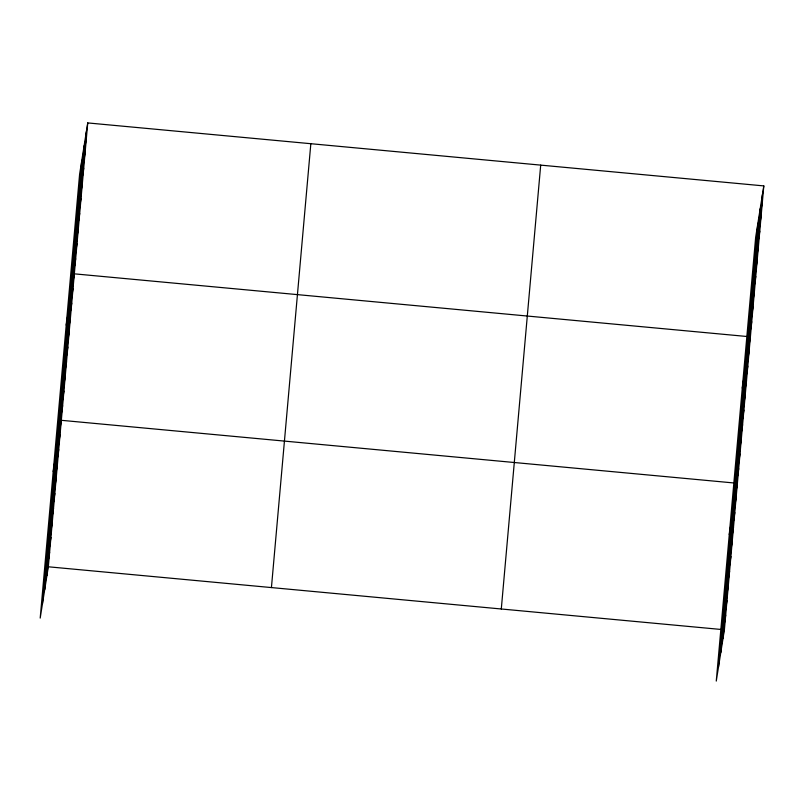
<?xml version="1.0" encoding="UTF-8"?>
<svg xmlns="http://www.w3.org/2000/svg" width="804" height="804" viewBox="0 0 804 804"><rect width="100%" height="100%" fill="white"/><g stroke="black" fill="none" stroke-linecap="round" stroke-linejoin="round"><path stroke-width="1.21" d="M42.421 604.075L81.827 160.207M44.712 589.623L84.118 145.755M46.933 575.594L86.34 131.725M87.736 122.922L79.606 174.227L40.2 618.095L48.33 566.79L87.736 122.922L763.8 185.905L724.394 629.773L716.264 681.078L755.67 237.21L763.8 185.905M271.43 587.573L310.836 143.705M501.294 608.99L540.7 165.121M718.485 667.059L757.891 223.19M720.776 652.607L760.182 208.738M722.997 638.577L762.403 194.709M85.003 146.82L86.39 138.017M83.656 161.916L85.053 153.102M82.32 177.001L83.716 168.197M80.983 192.096L82.37 183.292M79.636 207.191L81.033 198.377M78.3 222.276L79.696 213.472M76.963 237.371L78.35 228.567M75.616 252.466L77.013 243.652M74.28 267.551L75.676 258.747M66.209 325.138L74.34 273.842L746.725 336.474M71.636 297.289L73.033 288.485M70.34 311.942L71.737 303.128M69.043 326.585L70.43 317.781M67.737 341.238L69.134 332.424M66.441 355.881L67.837 347.077M65.134 370.533L66.531 361.72M63.838 385.176L65.235 376.372M62.541 399.829L63.928 391.015M61.235 414.472L62.632 405.668M53.205 471.616L61.335 420.311L737.399 483.294L729.268 534.6M58.632 443.768L60.029 434.964M57.335 458.421L58.732 449.607M56.039 473.064L57.426 464.26M54.732 487.716L56.129 478.903M53.436 502.359L54.833 493.555M52.129 517.012L53.526 508.198M50.833 531.655L52.23 522.851M49.536 546.308L50.923 537.494M48.23 560.951L49.627 552.147M761.066 209.804L762.463 201M759.73 224.899L761.117 216.085M758.383 239.984L759.78 231.18M757.046 255.079L758.443 246.275M755.71 270.174L757.097 261.36M754.363 285.259L755.76 276.455M753.026 300.354L754.423 291.55M751.69 315.449L753.077 306.636M750.343 330.534L751.74 321.731M742.273 388.121L750.403 336.816M747.71 360.272L749.097 351.469M746.403 374.925L747.8 366.111M745.107 389.568L746.504 380.764M743.8 404.221L745.197 395.407M742.504 418.864L743.901 410.06M741.208 433.517L742.594 424.703M739.901 448.16L741.298 439.356M738.605 462.813L740.002 453.999M737.298 477.455L738.695 468.652M734.705 506.751L736.092 497.947M733.399 521.404L734.796 512.59M732.102 536.047L733.499 527.243M730.796 550.7L732.193 541.886M729.499 565.343L730.896 556.539M728.203 579.996L729.59 571.182M726.896 594.638L728.293 585.835M725.6 609.281L726.997 600.477M724.293 623.934L725.69 615.13M48.33 566.79L724.394 629.773"/></g></svg>
